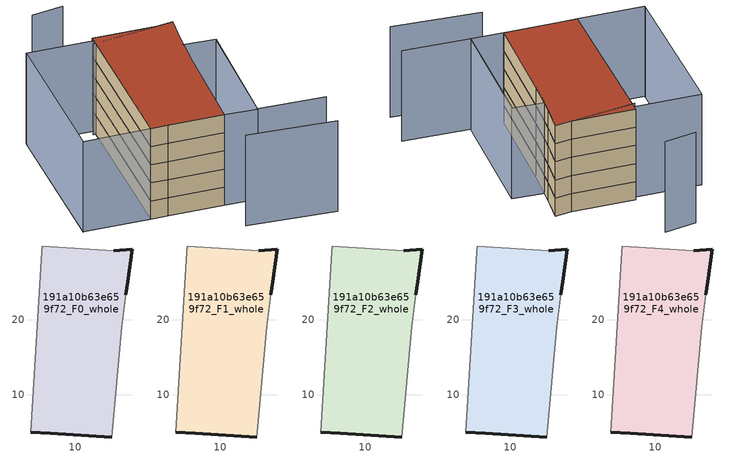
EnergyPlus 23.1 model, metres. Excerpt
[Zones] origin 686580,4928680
191a10b63e659f72_F0_whole
 floor ground (EU_floor_Construction): 17.64,29.37 16.98,25.01 16.76,23.28 16.24,19.07 14.9,4.36 6.66,4.86 4.05,5.02 5.58,29.02 5.63,29.8 15.14,29.16 z0
 wall outside (EU_wall_Construction): 4.05,5.02 6.66,4.86 14.9,4.36 / 16.76,23.28 16.98,25.01 17.64,29.37 15.14,29.16 z0:3
 wall adiabatic (EU_wall_Construction): 14.9,4.36 16.24,19.07 16.76,23.28 / 15.14,29.16 5.63,29.8 5.58,29.02 4.05,5.02 z0:3
191a10b63e659f72_F1_whole
 floor to 191a10b63e659f72_F0_whole (EU_floor_Construction): 17.64,29.37 16.98,25.01 16.76,23.28 16.24,19.07 14.9,4.36 6.66,4.86 4.05,5.02 5.58,29.02 5.63,29.8 15.14,29.16 z3
 wall outside (EU_wall_Construction): 4.05,5.02 6.66,4.86 14.9,4.36 / 16.76,23.28 16.98,25.01 17.64,29.37 15.14,29.16 z3:6
 wall adiabatic (EU_wall_Construction): 14.9,4.36 16.24,19.07 16.76,23.28 / 15.14,29.16 5.63,29.8 5.58,29.02 4.05,5.02 z3:6
191a10b63e659f72_F2_whole
 floor to 191a10b63e659f72_F1_whole (EU_floor_Construction): 17.64,29.37 16.98,25.01 16.76,23.28 16.24,19.07 14.9,4.36 6.66,4.86 4.05,5.02 5.58,29.02 5.63,29.8 15.14,29.16 z6
 wall outside (EU_wall_Construction): 4.05,5.02 6.66,4.86 14.9,4.36 / 16.76,23.28 16.98,25.01 17.64,29.37 15.14,29.16 z6:9
 wall adiabatic (EU_wall_Construction): 14.9,4.36 16.24,19.07 16.76,23.28 / 15.14,29.16 5.63,29.8 5.58,29.02 4.05,5.02 z6:9
191a10b63e659f72_F3_whole
 floor to 191a10b63e659f72_F2_whole (EU_floor_Construction): 17.64,29.37 16.98,25.01 16.76,23.28 16.24,19.07 14.9,4.36 6.66,4.86 4.05,5.02 5.58,29.02 5.63,29.8 15.14,29.16 z9
 wall outside (EU_wall_Construction): 4.05,5.02 6.66,4.86 14.9,4.36 / 16.76,23.28 16.98,25.01 17.64,29.37 15.14,29.16 z9:12
 wall adiabatic (EU_wall_Construction): 14.9,4.36 16.24,19.07 16.76,23.28 / 15.14,29.16 5.63,29.8 5.58,29.02 4.05,5.02 z9:12
191a10b63e659f72_F4_whole
 floor to 191a10b63e659f72_F3_whole (EU_floor_Construction): 17.64,29.37 16.98,25.01 16.76,23.28 16.24,19.07 14.9,4.36 6.66,4.86 4.05,5.02 5.58,29.02 5.63,29.8 15.14,29.16 z12
 wall outside (EU_wall_Construction): 4.05,5.02 6.66,4.86 14.9,4.36 / 16.76,23.28 16.98,25.01 17.64,29.37 15.14,29.16 z12:15
 wall adiabatic (EU_wall_Construction): 14.9,4.36 16.24,19.07 16.76,23.28 / 15.14,29.16 5.63,29.8 5.58,29.02 4.05,5.02 z12:15
 roof outside (EU_roof_Construction): 14.9,4.36 16.24,19.07 16.76,23.28 16.98,25.01 17.64,29.37 15.14,29.16 5.63,29.8 5.58,29.02 4.05,5.02 6.66,4.86 z15
shading: 15.61,-1.66 28.94,-3.22 / 29.88,3.16 19.78,4 / 19.78,4 21.31,22.5 / -4.41,29.59 -5.95,5.61 / 15.14,29.16 5.14,28.36 / 5.1,39.12 0.18,38.58 / 14.9,4.36 16.63,23.3 / 16.63,23.3 21.5,22.85 / 21.5,22.85 19.77,3.91 / 19.77,3.91 14.9,4.36 / 5.59,29.14 4.05,4.98 / 4.05,4.98 -5.95,5.62 / -5.95,5.62 -4.41,29.78 / -4.41,29.78 5.59,29.14 z0:15
[Building]
EU S2 Campaign: North Axis=0; Terrain=City; Solar Distribution=FullExterior
[Site:Location]
Bologna: Latitude=44.5; Longitude=11.25; Time Zone=1; Elevation=37
[SizingPeriod:WeatherFileDays]
AnnualSizingPeriod: Begin Month=1; Begin Day of Month=1; End Month=12; End Day of Month=31; Day of Week for Start Day=Monday; Use Weather File Daylight Saving Period=No; Use Weather File Rain and Snow Indicators=No
[MATERIAL]
EU_InternalMass_Material: Roughness=MediumRough; Thickness=0.1; Conductivity=1; Density=1800; Specific Heat=900; Thermal Absorptance=0.9; Solar Absorptance=0.7; Visible Absorptance=0.7
[MATERIAL:NOMASS] Roughness=MediumRough; Thermal Absorptance=0.9; Solar Absorptance=0.7; Visible Absorptance=0.7
Name | Thermal Resistance
EU_wall_NoMass | 0.905828
EU_roof_NoMass | 0.37593
EU_floor_NoMass | 0.67114
[CONSTRUCTION]
EU_wall_Construction: EU_wall_NoMass
EU_roof_Construction: EU_roof_NoMass
EU_floor_Construction: EU_floor_NoMass
EU_InternalMass_Construction: EU_InternalMass_Material
[ZONE] Type=1; Multiplier=1; Ceiling Height=autocalculate; Floor Area=autocalculate; Part of Total Floor Area=Yes
Name | Volume
191a10b63e659f72_F0_whole | 840.836
191a10b63e659f72_F1_whole; 191a10b63e659f72_F2_whole; 191a10b63e659f72_F3_whole; 191a10b63e659f72_F4_whole | 840.838
[INTERNALMASS] Construction=EU_InternalMass_Construction; Surface Area=251.151
Name | Zone or ZoneList
191a10b63e659f72_F0_whole_EU_InternalMass | 191a10b63e659f72_F0_whole
191a10b63e659f72_F1_whole_EU_InternalMass | 191a10b63e659f72_F1_whole
191a10b63e659f72_F2_whole_EU_InternalMass | 191a10b63e659f72_F2_whole
191a10b63e659f72_F3_whole_EU_InternalMass | 191a10b63e659f72_F3_whole
191a10b63e659f72_F4_whole_EU_InternalMass | 191a10b63e659f72_F4_whole
[OTHEREQUIPMENT] Fuel Type=Electricity; Design Level Calculation Method=Watts/Area; Power per Zone Floor Area=1; Fraction Latent=0; Fraction Radiant=0; Fraction Lost=0; Carbon Dioxide Generation Rate=0; EndUse Subcategory=EU_Step8_InternalGains
Name | Zone or ZoneList or Space or SpaceList | Schedule
EU_Step8_InternalGain_191a10b63e659f72_F0_whole_f000 | 191a10b63e659f72_F0_whole | EU_Step8_GainSchedule_191a10b63e659f72_F0_whole_f000
EU_Step8_InternalGain_191a10b63e659f72_F1_whole_f000 | 191a10b63e659f72_F1_whole | EU_Step8_GainSchedule_191a10b63e659f72_F1_whole_f000
EU_Step8_InternalGain_191a10b63e659f72_F2_whole_f000 | 191a10b63e659f72_F2_whole | EU_Step8_GainSchedule_191a10b63e659f72_F2_whole_f000
EU_Step8_InternalGain_191a10b63e659f72_F3_whole_f000 | 191a10b63e659f72_F3_whole | EU_Step8_GainSchedule_191a10b63e659f72_F3_whole_f000
EU_Step8_InternalGain_191a10b63e659f72_F4_whole_f000 | 191a10b63e659f72_F4_whole | EU_Step8_GainSchedule_191a10b63e659f72_F4_whole_f000
[ZONEVENTILATION:DESIGNFLOWRATE] Schedule=EU_AlwaysOn; Design Flow Rate Calculation Method=AirChanges/Hour; Air Changes per Hour=0.73129; Ventilation Type=Natural; Fan Pressure Rise=0; Fan Total Efficiency=1; Constant Term Coefficient=1; Temperature Term Coefficient=0; Velocity Term Coefficient=0; Velocity Squared Term Coefficient=0; Minimum Indoor Temperature=-100; Maximum Indoor Temperature=100; Delta Temperature=-100; Minimum Outdoor Temperature=-100; Maximum Outdoor Temperature=100; Maximum Wind Speed=40
Name | Zone or ZoneList or Space or SpaceList
EU_ConstantAir_191a10b63e659f72_F0_whole | 191a10b63e659f72_F0_whole
EU_ConstantAir_191a10b63e659f72_F1_whole | 191a10b63e659f72_F1_whole
EU_ConstantAir_191a10b63e659f72_F2_whole | 191a10b63e659f72_F2_whole
EU_ConstantAir_191a10b63e659f72_F3_whole | 191a10b63e659f72_F3_whole
EU_ConstantAir_191a10b63e659f72_F4_whole | 191a10b63e659f72_F4_whole
[HVACTEMPLATE:THERMOSTAT] Constant Heating Setpoint=20; Constant Cooling Setpoint=50
EU_HeatOnly_191a10b63e659f72_F0_whole; EU_HeatOnly_191a10b63e659f72_F1_whole; EU_HeatOnly_191a10b63e659f72_F2_whole; EU_HeatOnly_191a10b63e659f72_F3_whole; EU_HeatOnly_191a10b63e659f72_F4_whole
[HVACTEMPLATE:ZONE:IDEALLOADSAIRSYSTEM] System Availability Schedule=EU_AlwaysOn; Maximum Heating Supply Air Temperature=50; Minimum Cooling Supply Air Temperature=13; Maximum Heating Supply Air Humidity Ratio=0.0156; Minimum Cooling Supply Air Humidity Ratio=0.0077; Heating Limit=NoLimit; Cooling Limit=NoLimit; Heating Availability Schedule=EU_AlwaysOn; Cooling Availability Schedule=EU_CoolingOff; Dehumidification Control Type=ConstantSensibleHeatRatio; Cooling Sensible Heat Ratio=0.7; Dehumidification Setpoint=60; Humidification Control Type=None; Humidification Setpoint=30; Outdoor Air Method=None; Outdoor Air Flow Rate per Person=0.00944; Outdoor Air Flow Rate per Zone Floor Area=0; Outdoor Air Flow Rate per Zone=0; Demand Controlled Ventilation Type=None; Outdoor Air Economizer Type=NoEconomizer; Heat Recovery Type=None; Sensible Heat Recovery Effectiveness=0.7; Latent Heat Recovery Effectiveness=0.65
Name | Template Thermostat
191a10b63e659f72_F0_whole | EU_HeatOnly_191a10b63e659f72_F0_whole
191a10b63e659f72_F1_whole | EU_HeatOnly_191a10b63e659f72_F1_whole
191a10b63e659f72_F2_whole | EU_HeatOnly_191a10b63e659f72_F2_whole
191a10b63e659f72_F3_whole | EU_HeatOnly_191a10b63e659f72_F3_whole
191a10b63e659f72_F4_whole | EU_HeatOnly_191a10b63e659f72_F4_whole
[SIZING:ZONE] Zone Cooling Design Supply Air Temperature Input Method=SupplyAirTemperature; Zone Cooling Design Supply Air Temperature=13; Zone Heating Design Supply Air Temperature Input Method=SupplyAirTemperature; Zone Heating Design Supply Air Temperature=50; Zone Cooling Design Supply Air Humidity Ratio=0.008; Zone Heating Design Supply Air Humidity Ratio=0.008; Cooling Design Air Flow Method=DesignDay; Cooling Design Air Flow Rate=0; Cooling Minimum Air Flow per Zone Floor Area=0.000762; Cooling Minimum Air Flow=0; Cooling Minimum Air Flow Fraction=0.2; Heating Design Air Flow Method=DesignDay; Heating Design Air Flow Rate=0; Heating Maximum Air Flow per Zone Floor Area=0.002032; Heating Maximum Air Flow=0.141576; Heating Maximum Air Flow Fraction=0.3; Account for Dedicated Outdoor Air System=No; Dedicated Outdoor Air System Control Strategy=NeutralSupplyAir; Dedicated Outdoor Air Low Setpoint Temperature for Design=autosize; Dedicated Outdoor Air High Setpoint Temperature for Design=autosize; Zone Load Sizing Method=Sensible Load Only No Latent Load; Zone Latent Cooling Design Supply Air Humidity Ratio Input Method=HumidityRatioDifference; Zone Cooling Design Supply Air Humidity Ratio Difference=0.005; Zone Latent Heating Design Supply Air Humidity Ratio Input Method=HumidityRatioDifference; Zone Humidification Design Supply Air Humidity Ratio Difference=0.005
191a10b63e659f72_F0_whole; 191a10b63e659f72_F1_whole; 191a10b63e659f72_F2_whole; 191a10b63e659f72_F3_whole; 191a10b63e659f72_F4_whole
[SCHEDULE:CONSTANT]
Name | Hourly Value
EU_AlwaysOn | 1
EU_CoolingOff | 0
[SCHEDULE:FILE] Column Number=1; Rows to Skip at Top=0; Number of Hours of Data=8760; Column Separator=Comma; Interpolate to Timestep=No; Minutes per Item=60; Adjust Schedule for Daylight Savings=Yes
Name | File
EU_Step8_GainSchedule_191a10b63e659f72_F0_whole_f000 | ../../schedules/191a10b63e659f72/191a10b63e659f72_F0_whole_f000_gain.csv
EU_Step8_GainSchedule_191a10b63e659f72_F1_whole_f000 | ../../schedules/191a10b63e659f72/191a10b63e659f72_F1_whole_f000_gain.csv
EU_Step8_GainSchedule_191a10b63e659f72_F2_whole_f000 | ../../schedules/191a10b63e659f72/191a10b63e659f72_F2_whole_f000_gain.csv
EU_Step8_GainSchedule_191a10b63e659f72_F3_whole_f000 | ../../schedules/191a10b63e659f72/191a10b63e659f72_F3_whole_f000_gain.csv
EU_Step8_GainSchedule_191a10b63e659f72_F4_whole_f000 | ../../schedules/191a10b63e659f72/191a10b63e659f72_F4_whole_f000_gain.csv
